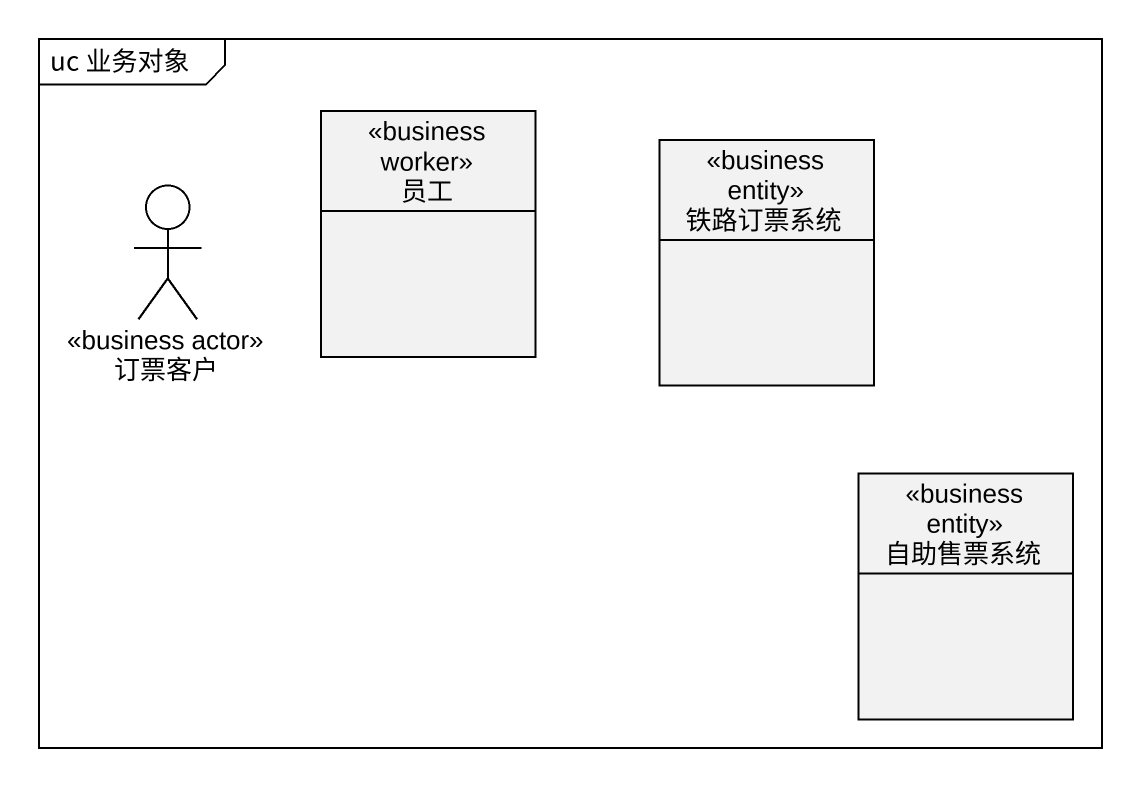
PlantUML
@startuml
mainframe uc 业务对象
allowmixing
hide circle
hide empty members
actor 订票客户 <<business actor>>
class 员工 <<business worker>>
class 铁路订票系统 <<business entity>>
class 自助售票系统 <<business entity>>
@enduml
